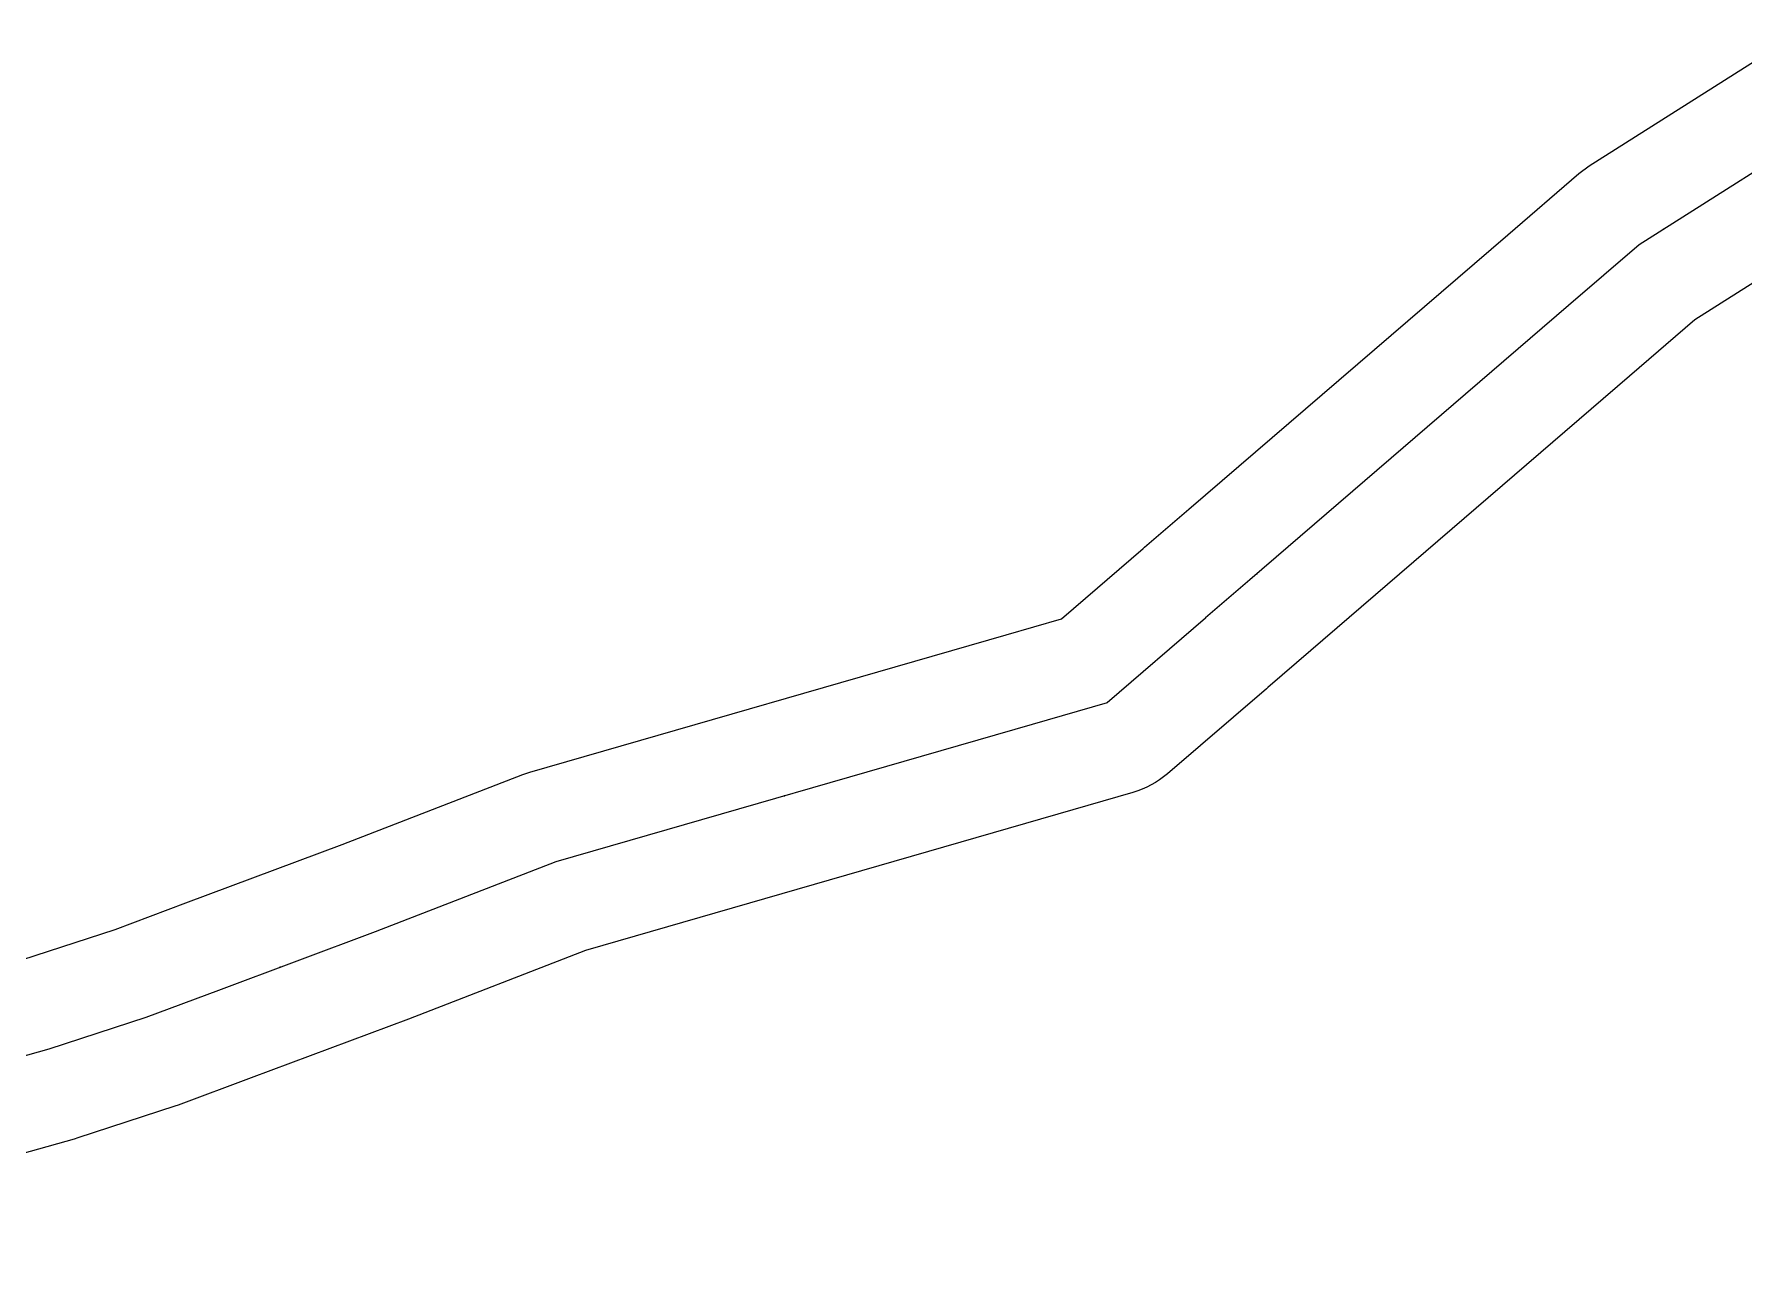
# Model space of a CAD drawing. Header units: inches. Extents: x 87989 to 118156, y 435697 to 451526.
# Drawn here: x 92994.7 to 93315.3, y 437025.8 to 437257.5 of the extents above; entities that cross this region are included whole.
import ezdxf

# ---------------------------------------------------------------- set-up
doc = ezdxf.new("R2010")
doc.units = ezdxf.units.IN
doc.header["$MEASUREMENT"] = 0
for name, color, linetype, true_color in [('As_waterkering_AWK', 7, 'Continuous', 0xbe8997), ('Kernzone_AWK', 7, 'Continuous', 0x778924), ('Referentiepunten_AWK', 7, 'Continuous', 0x6f8969)]:
    doc.layers.add(name, color=color, linetype=linetype, true_color=true_color)

msp = doc.modelspace()

# ---------------------------------------------------------------- linework, layer by layer
at = {"layer": 'As_waterkering_AWK'}
msp.add_lwpolyline([(93334.787, 437242.733), (93295.709, 437218), (93282.467, 437206.605), (93222.688, 437155.168), (93214.381, 437148.02), (93214.371, 437148.011), (93195.916, 437132.131), (93181.844, 437128.07), (93092.53, 437102.291), (93058.673, 437089.189), (93029.271, 437078.212), (93015.636, 437073.121), (92997.464, 437067.192), (92979.388, 437062.123), (92907.512, 437041.994), (92906.989, 437041.847), (92895.581, 437034.604), (92889.158, 437030.526), (92873.02, 437020.28)], dxfattribs=at)
at = {"layer": 'Kernzone_AWK'}
msp.add_lwpolyline([(92992.382, 437083.942), (93009.874, 437089.649), (93023.15, 437094.607), (93052.445, 437105.544), (93086.38, 437118.674), (93087.677, 437119.105), (93176.992, 437144.884), (93187.396, 437147.887), (93202.668, 437161.025), (93202.962, 437161.281), (93211.274, 437168.433), (93271.053, 437219.87), (93284.377, 437231.336), (93286.35, 437232.787), (93325.335, 437257.461)], dxfattribs=at)
msp.add_lwpolyline([(93344.243, 437228.008), (93306.154, 437203.9), (93293.882, 437193.34), (93234.102, 437141.903), (93226.085, 437135.008), (93225.79, 437134.751), (93207.248, 437118.796, -0.10620281), (93200.768, 437115.317), (93186.697, 437111.256), (93098.127, 437085.692), (93064.892, 437072.831), (93035.392, 437061.818), (93021.689, 437056.702), (93021.064, 437056.484), (93002.892, 437050.555), (93002.189, 437050.342), (92984.11, 437045.272), (92914.193, 437025.691)], format="xyb", dxfattribs=at)
at = {"layer": 'Referentiepunten_AWK'}
for p in [(93300.282, 437220.894), (93224.01, 437156.305), (93135.447, 437114.678), (93040.848, 437082.534)]:
    msp.add_point(p, dxfattribs=at)

doc.saveas('drawing.dxf')
